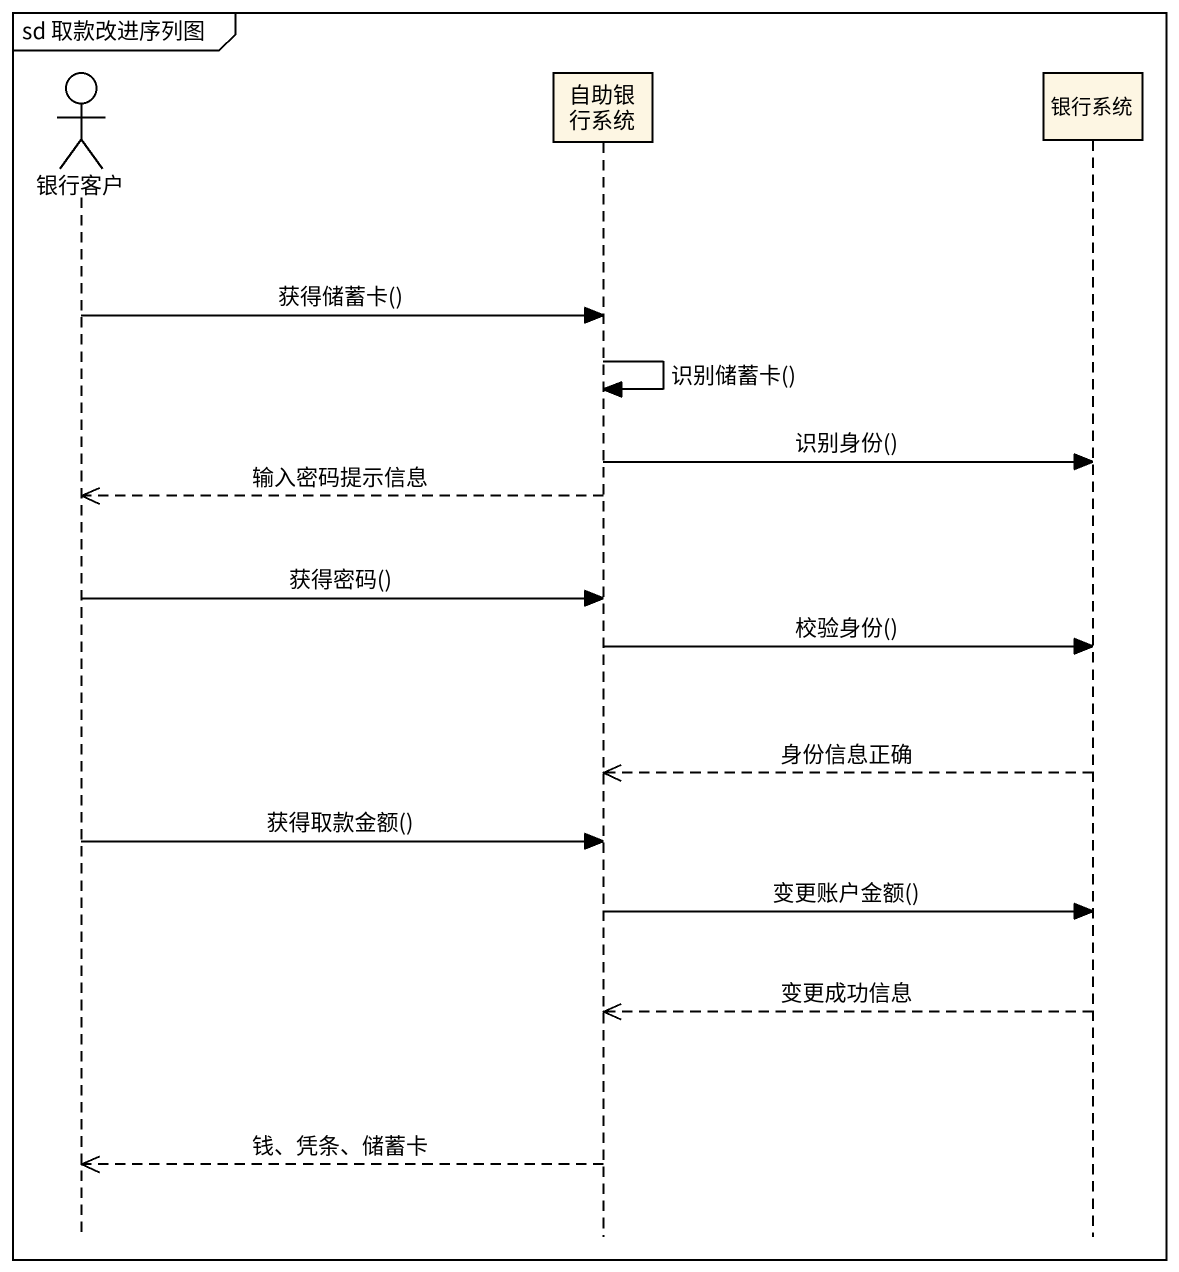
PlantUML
@startuml
mainframe sd 取款改进序列图
hide footbox
actor 银行客户
participant 自助银行系统
participant 银行系统

银行客户 -> 自助银行系统 : 获得储蓄卡()
自助银行系统 -> 自助银行系统 : 识别储蓄卡()
自助银行系统 -> 银行系统 : 识别身份()
自助银行系统 -->> 银行客户 : 输入密码提示信息
银行客户 -> 自助银行系统 : 获得密码()
自助银行系统 -> 银行系统 : 校验身份()
银行系统 -->> 自助银行系统 : 身份信息正确
银行客户 -> 自助银行系统 : 获得取款金额()
自助银行系统 -> 银行系统 : 变更账户金额()
银行系统 -->> 自助银行系统 : 变更成功信息
自助银行系统 -->> 银行客户 : 钱、凭条、储蓄卡
@enduml
